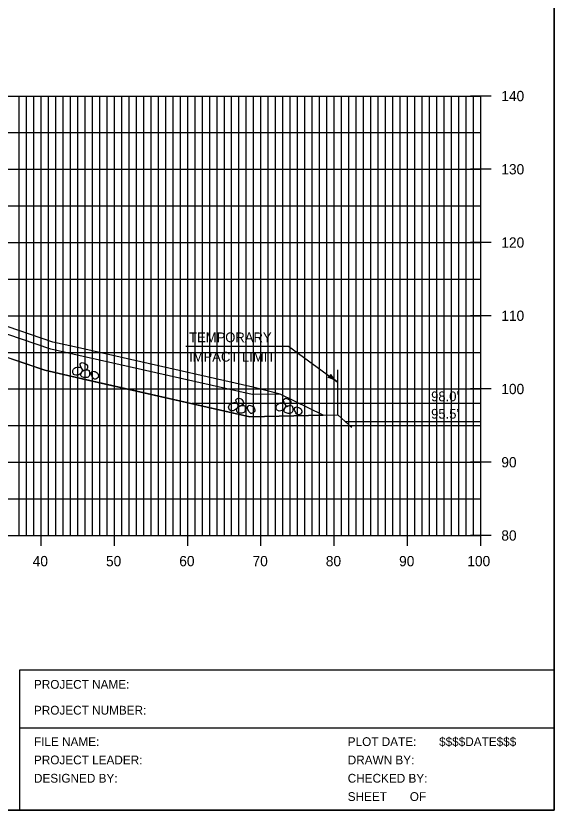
# Model space of a CAD drawing. Extents: x 1404462 to 1408550, y 556558 to 556768.
# Drawn here: x 1405068.9 to 1405142.3, y 556558 to 556666.4 of the extents above; entities that cross this region are included whole.
import ezdxf

# ---------------------------------------------------------------- set-up
doc = ezdxf.new("R2010")
doc.units = 0
for name, color, linetype in [('Default', 7, 'Continuous'), ('EFL_P', 7, 'Continuous'), ('LASF_P', 7, 'Continuous'), ('Level 31', 7, 'Continuous'), ('Level 63', 7, 'Continuous'), ('NBL1', 7, 'Continuous'), ('XAX_P', 7, 'Continuous'), ('XAXTIC_P', 7, 'Continuous'), ('XAXTXT_P_T', 7, 'Continuous'), ('XFRAME_P', 7, 'Continuous'), ('XGL_P', 7, 'Continuous'), ('XSLOG', 7, 'Continuous')]:
    doc.layers.add(name, color=color, linetype=linetype)

# ---------------------------------------------------------------- blocks, each defined once
blk = doc.blocks.new('xLAYOUT22x34ccm')
at = {"layer": 'NBL1'}
for p, q in [((24.708, 1.917), (32, 1.917)), ((24.708, 0), (24.708, 1.917)), ((24.708, 1.125), (32, 1.125))]:
    blk.add_line(p, q, dxfattribs=at)
blk.add_lwpolyline([(32, 0), (0, 0), (0, 21), (32, 21)], close=True, dxfattribs=at)
for s, p in [('PROJECT NAME:', (24.902, 1.657)), ('PROJECT NUMBER:', (24.902, 1.304)), ('FILE NAME:', (24.902, 0.875)), ('PLOT DATE:', (29.184, 0.875)), ('$$$$DATE$$$', (30.431, 0.875)), ('PROJECT LEADER:', (24.902, 0.625)), ('DRAWN BY:', (29.184, 0.625)), ('DESIGNED BY:', (24.902, 0.375)), ('CHECKED BY:', (29.184, 0.375)), ('SHEET       OF', (29.184, 0.125))]:
    blk.add_text(s, height=0.12, dxfattribs=at).set_placement(p)
blk = doc.blocks.new('SF')
at = {"layer": 'Default'}
for points in [[(-0.0738, 0.0182), (-0.0469, 0.0479), (-0.0096, 0.0479), (0.0008, 0.0303), (-0.0002, 0.0062), (-0.0332, -0.0048), (-0.0645, -0.0032), (-0.0732, 0.0187)], [(0.0031, 0.0308), (0.0118, 0.0501), (0.042, 0.0473), (0.0672, 0.032), (0.0645, -0.0053), (0.0409, -0.0317), (0.008, -0.0158), (0.0036, 0.032)], [(-0.037, -0.0081), (-0.0129, -0.0042), (0.0069, -0.0158), (0.0201, -0.0619), (0.0091, -0.085), (-0.0233, -0.0905), (-0.0502, -0.0537), (-0.0365, -0.0081)]]:
    blk.add_spline(points, degree=3, dxfattribs=at)
blk = doc.blocks.new('DIMARO')
at = {"layer": 'Default'}
for p, q in [((-1.032, 0.193), (-0.95, 0)), ((-1.032, -0.193), (-0.95, 0)), ((-0.934, 0.109), (-0.773, 0.041)), ((-0.934, -0.109), (-0.773, -0.041))]:
    blk.add_line(p, q, dxfattribs=at)
for centre, start, end in [((0, 2.855), 248.80914, 269.99624), ((0, -2.855), 90.00376, 111.19086)]:
    blk.add_arc(centre, 2.855, start, end, dxfattribs=at)

msp = doc.modelspace()

# ---------------------------------------------------------------- linework, layer by layer
at = {"layer": 'EFL_P'}
msp.add_line((1405112.79, 556611.92), (1405112.79, 556618.08), dxfattribs=at)
at = {"layer": 'LASF_P'}
msp.add_line((1405110.79, 556611.87), (1405104.91, 556614.75), dxfattribs=at)
for points in [[(1405104.91, 556614.75), (1405101.09, 556614.68), (1405076.61, 556620.22), (1405073.61, 556620.9), (1405065.71, 556623.58), (1405049.89, 556634.19)], [(1405104.91, 556614.75), (1405101.19, 556615.68), (1405076.83, 556621.2), (1405073.88, 556621.86), (1405066.16, 556624.48), (1405051.76, 556634.14), (1405049.9, 556634.25)], [(1405110.79, 556611.87), (1405100.79, 556611.67), (1405075.95, 556617.3), (1405072.8, 556618.01), (1405064.37, 556620.86), (1405048.71, 556631.37)]]:
    msp.add_lwpolyline(points, dxfattribs=at)
for points in [[(1405079.37, 556617.89), (1405079.93, 556617.67), (1405080.12, 556617.14), (1405079.92, 556616.9), (1405079.58, 556616.79), (1405079.25, 556617.2), (1405079.12, 556617.65), (1405079.38, 556617.89)], [(1405100.7, 556613.22), (1405101.26, 556613), (1405101.45, 556612.47), (1405101.26, 556612.23), (1405100.91, 556612.12), (1405100.59, 556612.53), (1405100.45, 556612.98), (1405100.71, 556613.22)], [(1405107.12, 556613.02), (1405107.68, 556612.79), (1405107.87, 556612.27), (1405107.68, 556612.03), (1405107.33, 556611.92), (1405107, 556612.33), (1405106.87, 556612.78), (1405107.13, 556613.01)]]:
    msp.add_spline(points, degree=3, dxfattribs=at)
at = {"layer": 'Level 31'}
for p, q in [((1405092.03, 556621.32), (1405106.05, 556621.32)), ((1405106.05, 556621.32), (1405112.71, 556616.45))]:
    msp.add_line(p, q, dxfattribs=at)
at = {"layer": 'Level 63'}
for p, q in [((1405132.3, 556613.45), (1405092.92, 556613.45)), ((1405132.3, 556610.95), (1405113.84, 556610.95))]:
    msp.add_line(p, q, dxfattribs=at)
at = {"layer": 'XAX_P'}
for p, q in [((1405132.3, 556595.45), (1405132.3, 556655.45)), ((1404992.3, 556595.45), (1405132.3, 556595.45))]:
    msp.add_line(p, q, dxfattribs=at)
at = {"layer": 'XAXTIC_P'}
for p, q in [((1405133.7, 556655.45), (1405130.9, 556655.45)), ((1405133.7, 556645.45), (1405130.9, 556645.45)), ((1405133.7, 556635.45), (1405130.9, 556635.45)), ((1405133.7, 556625.45), (1405130.9, 556625.45)), ((1405133.7, 556615.45), (1405130.9, 556615.45)), ((1405133.7, 556605.45), (1405130.9, 556605.45)), ((1405072.3, 556594.05), (1405072.3, 556596.85)), ((1405082.3, 556594.05), (1405082.3, 556596.85)), ((1405092.3, 556594.05), (1405092.3, 556596.85)), ((1405102.3, 556594.05), (1405102.3, 556596.85)), ((1405112.3, 556594.05), (1405112.3, 556596.85)), ((1405122.3, 556594.05), (1405122.3, 556596.85)), ((1405132.3, 556594.05), (1405132.3, 556596.85)), ((1405133.7, 556595.45), (1405130.9, 556595.45))]:
    msp.add_line(p, q, dxfattribs=at)
at = {"layer": 'XFRAME_P'}
msp.add_lwpolyline([(1404822.3, 556557.95), (1405142.3, 556557.95), (1405142.3, 556767.95), (1404822.3, 556767.95)], close=True, dxfattribs=at)
at = {"layer": 'XGL_P'}
for p, q in [((1404992.3, 556655.45), (1405132.3, 556655.45)), ((1405069.3, 556595.45), (1405069.3, 556655.45)), ((1405070.3, 556595.45), (1405070.3, 556655.45)), ((1405071.3, 556595.45), (1405071.3, 556655.45)), ((1405072.3, 556595.45), (1405072.3, 556655.45)), ((1405073.3, 556595.45), (1405073.3, 556655.45)), ((1405074.3, 556595.45), (1405074.3, 556655.45)), ((1405075.3, 556595.45), (1405075.3, 556655.45)), ((1405076.3, 556595.45), (1405076.3, 556655.45)), ((1405077.3, 556595.45), (1405077.3, 556655.45)), ((1405078.3, 556595.45), (1405078.3, 556655.45)), ((1405079.3, 556595.45), (1405079.3, 556655.45)), ((1405080.3, 556595.45), (1405080.3, 556655.45)), ((1405081.3, 556595.45), (1405081.3, 556655.45)), ((1405082.3, 556595.45), (1405082.3, 556655.45)), ((1405083.3, 556595.45), (1405083.3, 556655.45)), ((1405084.3, 556595.45), (1405084.3, 556655.45)), ((1405085.3, 556595.45), (1405085.3, 556655.45)), ((1405086.3, 556595.45), (1405086.3, 556655.45)), ((1405087.3, 556595.45), (1405087.3, 556655.45)), ((1405088.3, 556595.45), (1405088.3, 556655.45)), ((1405089.3, 556595.45), (1405089.3, 556655.45)), ((1405090.3, 556595.45), (1405090.3, 556655.45)), ((1405091.3, 556595.45), (1405091.3, 556655.45)), ((1405092.3, 556595.45), (1405092.3, 556655.45)), ((1405093.3, 556595.45), (1405093.3, 556655.45)), ((1405094.3, 556595.45), (1405094.3, 556655.45)), ((1405095.3, 556595.45), (1405095.3, 556655.45)), ((1405096.3, 556595.45), (1405096.3, 556655.45)), ((1405097.3, 556595.45), (1405097.3, 556655.45)), ((1405098.3, 556595.45), (1405098.3, 556655.45)), ((1405099.3, 556595.45), (1405099.3, 556655.45)), ((1405100.3, 556595.45), (1405100.3, 556655.45)), ((1405101.3, 556595.45), (1405101.3, 556655.45)), ((1405102.3, 556595.45), (1405102.3, 556655.45)), ((1405103.3, 556595.45), (1405103.3, 556655.45)), ((1405104.3, 556595.45), (1405104.3, 556655.45)), ((1405105.3, 556595.45), (1405105.3, 556655.45)), ((1405106.3, 556595.45), (1405106.3, 556655.45)), ((1405107.3, 556595.45), (1405107.3, 556655.45)), ((1405108.3, 556595.45), (1405108.3, 556655.45)), ((1405109.3, 556595.45), (1405109.3, 556655.45)), ((1405110.3, 556595.45), (1405110.3, 556655.45)), ((1405111.3, 556595.45), (1405111.3, 556655.45)), ((1405112.3, 556595.45), (1405112.3, 556655.45)), ((1405113.3, 556595.45), (1405113.3, 556655.45)), ((1405114.3, 556595.45), (1405114.3, 556655.45)), ((1405115.3, 556595.45), (1405115.3, 556655.45)), ((1405116.3, 556595.45), (1405116.3, 556655.45)), ((1405117.3, 556595.45), (1405117.3, 556655.45)), ((1405118.3, 556595.45), (1405118.3, 556655.45)), ((1405119.3, 556595.45), (1405119.3, 556655.45)), ((1405120.3, 556595.45), (1405120.3, 556655.45)), ((1405121.3, 556595.45), (1405121.3, 556655.45)), ((1405122.3, 556595.45), (1405122.3, 556655.45)), ((1405123.3, 556595.45), (1405123.3, 556655.45)), ((1405124.3, 556595.45), (1405124.3, 556655.45)), ((1405125.3, 556595.45), (1405125.3, 556655.45)), ((1405126.3, 556595.45), (1405126.3, 556655.45)), ((1405127.3, 556595.45), (1405127.3, 556655.45)), ((1405128.3, 556595.45), (1405128.3, 556655.45)), ((1405129.3, 556595.45), (1405129.3, 556655.45)), ((1405130.3, 556595.45), (1405130.3, 556655.45)), ((1405131.3, 556595.45), (1405131.3, 556655.45)), ((1405132.3, 556595.45), (1405132.3, 556655.45)), ((1404992.3, 556650.45), (1405132.3, 556650.45)), ((1404992.3, 556645.45), (1405132.3, 556645.45)), ((1404992.3, 556640.45), (1405132.3, 556640.45)), ((1404992.3, 556635.45), (1405132.3, 556635.45)), ((1404992.3, 556630.45), (1405132.3, 556630.45)), ((1404992.3, 556625.45), (1405132.3, 556625.45)), ((1404992.3, 556620.45), (1405132.3, 556620.45)), ((1404992.3, 556615.45), (1405132.3, 556615.45)), ((1404992.3, 556610.45), (1405132.3, 556610.45)), ((1404992.3, 556605.45), (1405132.3, 556605.45)), ((1404992.3, 556600.45), (1405132.3, 556600.45)), ((1404992.3, 556595.45), (1405132.3, 556595.45))]:
    msp.add_line(p, q, dxfattribs=at)
at = {"layer": 'XSLOG'}
msp.add_lwpolyline([(1405068.27, 556619.56), (1405072.8, 556618.01), (1405079.09, 556616.58), (1405100.79, 556611.67), (1405108.78, 556611.83), (1405112.79, 556611.92), (1405114.28, 556610.55), (1405114.71, 556610.22)], dxfattribs=at)

# ---------------------------------------------------------------- block references
at = {"layer": 'LASF_P', "xscale": 15.004692458867309, "yscale": 15.004692458867314, "rotation": -69.88372978319742}
for p in [(1405078.01, 556617.94), (1405099.27, 556613.09), (1405105.76, 556613.06)]:
    msp.add_blockref('SF', p, dxfattribs=at)
at = {"layer": 'Level 31', "xscale": 1.3028028580755988, "yscale": 1.3028028580755988, "rotation": -36.157215557183655}
msp.add_blockref('DIMARO', (1405112.71, 556616.45), dxfattribs=at)
at = {"layer": 'NBL1', "xscale": 10, "yscale": 10}
msp.add_blockref('xLAYOUT22x34ccm', (1404822.3, 556557.95), dxfattribs=at)

# ---------------------------------------------------------------- texts
at = {"layer": 'Level 31'}
for s, height, p in [('TEMPORARY ', 1.329, (1405092.49, 556621.84)), ('IMPACT LIMIT', 1.3295, (1405092.49, 556619.19))]:
    msp.add_text(s, height=height, dxfattribs=at).set_placement(p)
at = {"layer": 'Level 63'}
for s, p in [("98.0'", (1405125.52, 556613.78)), ("95.5'", (1405125.52, 556611.4))]:
    msp.add_text(s, height=1.329, dxfattribs=at).set_placement(p)
at = {"layer": 'XAXTXT_P_T'}
for s, p in [('140', (1405135.1, 556654.75)), ('130', (1405135.1, 556644.75)), ('120', (1405135.1, 556634.75)), ('110', (1405135.1, 556624.75)), ('100', (1405135.1, 556614.75)), ('90', (1405135.1, 556604.75)), ('80', (1405135.1, 556594.75)), ('40', (1405071.15, 556591.25)), ('50', (1405081.15, 556591.25)), ('60', (1405091.15, 556591.25)), ('70', (1405101.15, 556591.25)), ('80', (1405111.15, 556591.25)), ('90', (1405121.15, 556591.25)), ('100', (1405130.46, 556591.25))]:
    msp.add_text(s, height=1.4, dxfattribs=at).set_placement(p)

doc.saveas('drawing.dxf')
